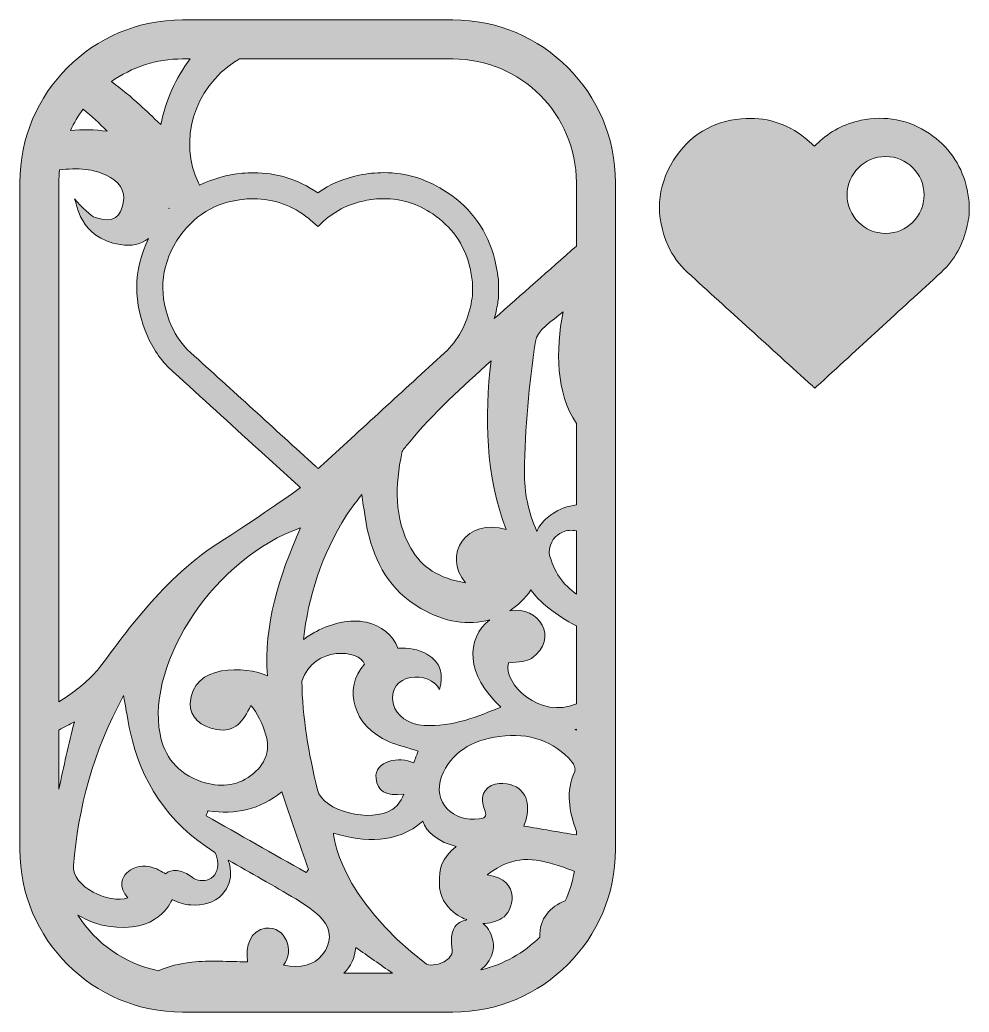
# Model space of a CAD drawing. Header units: millimetres. Extents: x -34 to 166, y -109 to -26.
# Drawn here: x -33.6 to 39.3, y -102.7 to -26.5 of the extents above; entities that cross this region are included whole.
import ezdxf

# ---------------------------------------------------------------- set-up
doc = ezdxf.new("R2010")
doc.units = ezdxf.units.MM
doc.header["$MEASUREMENT"] = 0
doc.layers.add('Layer 1', color=7, linetype='Continuous')

msp = doc.modelspace()

# ---------------------------------------------------------------- hatches: boundary and pattern name
at = {"layer": 'Layer 1'}
h = msp.add_hatch(color=4, dxfattribs=at)
h.dxf.hatch_style = 2
edge = h.paths.add_edge_path()
edge.add_spline(control_points=[(-0.375, -26.493), (-0.375, -26.493), (-21.106, -26.493), (-21.106, -26.493), (-28.007, -26.493), (-33.602, -32.087), (-33.602, -38.989), (-33.602, -38.989), (-33.602, -90.197), (-33.602, -90.197), (-33.602, -97.098), (-28.007, -102.693), (-21.106, -102.693), (-21.106, -102.693), (-0.375, -102.693), (-0.375, -102.693), (6.526, -102.693), (12.12, -97.098), (12.12, -90.197), (12.12, -90.197), (12.12, -38.989), (12.12, -38.989), (12.12, -32.087), (6.526, -26.493), (-0.375, -26.493)], knot_values=[0, 0, 0, 0, 1, 1, 1, 2, 2, 2, 3, 3, 3, 4, 4, 4, 5, 5, 5, 6, 6, 6, 7, 7, 7, 8, 8, 8, 8], degree=3, periodic=1)
edge = h.paths.add_edge_path()
edge.add_spline(control_points=[(6.306, -96.937), (5.082, -98.151), (3.528, -99.033), (1.793, -99.44), (2.945, -98.522), (2.759, -97.39), (2.711, -97.185), (2.602, -96.716), (2.387, -96.256), (2.012, -95.933), (1.989, -95.912), (1.964, -95.892), (1.939, -95.873), (2.403, -95.899), (2.954, -95.735), (3.405, -95.48), (4.262, -94.997), (4.994, -92.559), (2.273, -92.143), (4.355, -90.56), (5.833, -90.865), (7.717, -91.437), (8.154, -91.569), (8.57, -91.721), (8.966, -91.889), (8.824, -92.679), (8.583, -93.435), (8.257, -94.145), (7.13, -94.591), (6.261, -95.479), (6.306, -96.937)], knot_values=[0, 0, 0, 0, 1, 1, 1, 2, 2, 2, 3, 3, 3, 4, 4, 4, 5, 5, 5, 6, 6, 6, 7, 7, 7, 8, 8, 8, 9, 9, 9, 10, 10, 10, 10], degree=3, periodic=1)
edge = h.paths.add_edge_path()
edge.add_spline(control_points=[(-25.317, -93.921), (-26.731, -94.43), (-29.627, -93.038), (-29.491, -91.433), (-29.118, -87.025), (-27.998, -82.748), (-25.634, -78.373), (-25.429, -79.524), (-25.316, -80.34), (-25.136, -81.144), (-24.289, -84.928), (-22.325, -88.133), (-18.625, -90.424), (-18.51, -90.688), (-18.424, -90.961), (-18.405, -91.245), (-18.373, -91.741), (-18.601, -92.287), (-19.077, -92.493), (-19.492, -92.672), (-20.023, -92.598), (-20.379, -92.33), (-21.574, -91.428), (-22.311, -91.929), (-22.411, -92.083), (-22.582, -91.959), (-24.139, -90.854), (-25.379, -91.987), (-25.726, -92.304), (-26.08, -93.058), (-25.317, -93.921)], knot_values=[0, 0, 0, 0, 1, 1, 1, 2, 2, 2, 3, 3, 3, 4, 4, 4, 5, 5, 5, 6, 6, 6, 7, 7, 7, 8, 8, 8, 9, 9, 9, 10, 10, 10, 10], degree=3, periodic=1)
edge = h.paths.add_edge_path()
edge.add_spline(control_points=[(-30.552, -38.011), (-29.903, -37.93), (-29.232, -37.916), (-28.541, -37.98), (-28.007, -38.03), (-27.457, -38.194), (-26.983, -38.413), (-26.012, -38.861), (-25.465, -39.586), (-25.664, -40.538), (-25.87, -41.522), (-26.32, -42.162), (-27.808, -41.683), (-28.105, -41.587), (-28.868, -40.868), (-29.402, -40.228), (-29.24, -40.546), (-29.073, -43.211), (-25.894, -43.756), (-25.015, -43.906), (-24.313, -43.717), (-23.738, -43.293), (-24.906, -45.682), (-24.926, -48.27), (-23.779, -50.838), (-23.32, -51.865), (-22.669, -52.767), (-21.842, -53.519), (-19.66, -55.503), (-17.479, -57.487), (-15.297, -59.472), (-15.297, -59.472), (-12.232, -62.26), (-12.232, -62.26), (-12.184, -62.304), (-12.135, -62.347), (-12.082, -62.393), (-12.082, -62.393), (-12.057, -62.415), (-12.057, -62.415), (-13.67, -63.578), (-15.677, -64.936), (-18.402, -66.699), (-23.007, -69.679), (-25.97, -74.344), (-27.647, -76.421), (-28.309, -77.185), (-29.135, -77.899), (-30.136, -78.56), (-30.287, -78.66), (-30.447, -78.755), (-30.602, -78.853), (-30.602, -78.853), (-30.602, -38.989), (-30.602, -38.989), (-30.602, -38.659), (-30.585, -38.332), (-30.552, -38.011)], knot_values=[0, 0, 0, 0, 1, 1, 1, 2, 2, 2, 3, 3, 3, 4, 4, 4, 5, 5, 5, 6, 6, 6, 7, 7, 7, 8, 8, 8, 9, 9, 9, 10, 10, 10, 11, 11, 11, 12, 12, 12, 13, 13, 13, 14, 14, 14, 15, 15, 15, 16, 16, 16, 17, 17, 17, 18, 18, 18, 19, 19, 19, 19], degree=3, periodic=1)
edge = h.paths.add_edge_path()
edge.add_spline(control_points=[(-26.91, -35.046), (-27.875, -34.917), (-28.805, -34.904), (-29.715, -34.989), (-29.444, -34.407), (-29.117, -33.857), (-28.738, -33.346), (-28.102, -33.88), (-27.493, -34.445), (-26.91, -35.046)], knot_values=[0, 0, 0, 0, 1, 1, 1, 2, 2, 2, 3, 3, 3, 3], degree=3, periodic=1)
edge = h.paths.add_edge_path()
edge.add_spline(control_points=[(3.741, -65.64), (0.681, -64.662), (-1.187, -67.606), (0.611, -69.724), (-1.422, -69.4), (-2.765, -68.511), (-3.578, -67.075), (-4.912, -64.716), (-4.785, -62.233), (-4.276, -59.74), (-4.225, -59.493), (-3.969, -59.272), (-3.791, -59.05), (-1.838, -56.619), (0.417, -54.655), (2.567, -52.678), (2.078, -56.936), (2.127, -61.543), (3.741, -65.64)], knot_values=[0, 0, 0, 0, 1, 1, 1, 2, 2, 2, 3, 3, 3, 4, 4, 4, 5, 5, 5, 6, 6, 6, 6], degree=3, periodic=1)
edge = h.paths.add_edge_path()
edge.add_spline(control_points=[(4.002, -71.865), (4.62, -71.463), (5.172, -70.93), (5.634, -70.274), (6.188, -71.126), (7.578, -72.25), (9.12, -73.032), (9.12, -73.032), (9.12, -79.007), (9.12, -79.007), (6.363, -80.212), (3.499, -77.543), (3.897, -75.868), (4.728, -75.821), (5.341, -75.754), (5.661, -75.528), (7.843, -73.988), (6.245, -71.466), (4.002, -71.865)], knot_values=[0, 0, 0, 0, 1, 1, 1, 2, 2, 2, 3, 3, 3, 4, 4, 4, 5, 5, 5, 6, 6, 6, 6], degree=3, periodic=1)
edge = h.paths.add_edge_path()
edge.add_spline(control_points=[(9.12, -57.48), (9.12, -57.48), (9.12, -63.739), (9.12, -63.739), (8.461, -63.812), (7.828, -64.07), (7.28, -64.428), (6.9, -64.676), (6.55, -64.977), (6.307, -65.349), (6.219, -65.484), (6.147, -65.626), (6.089, -65.773), (5.427, -64.307), (5.111, -62.756), (5.128, -61.187), (5.165, -57.85), (5.496, -54.503), (5.975, -51.189), (6.097, -50.348), (7.253, -49.613), (8.097, -48.903), (7.515, -51.9), (7.547, -55.151), (9.12, -57.48)], knot_values=[0, 0, 0, 0, 1, 1, 1, 2, 2, 2, 3, 3, 3, 4, 4, 4, 5, 5, 5, 6, 6, 6, 7, 7, 7, 8, 8, 8, 8], degree=3, periodic=1)
edge = h.paths.add_edge_path()
edge.add_spline(control_points=[(9.12, -70.593), (8.136, -69.908), (7.373, -68.884), (7.023, -67.452), (7.087, -66.478), (7.479, -66.13), (8.055, -65.833), (8.366, -65.673), (8.756, -65.654), (9.12, -65.741), (9.12, -65.741), (9.12, -70.593), (9.12, -70.593)], knot_values=[0, 0, 0, 0, 1, 1, 1, 2, 2, 2, 3, 3, 3, 4, 4, 4, 4], degree=3, periodic=1)
edge = h.paths.add_edge_path()
edge.add_spline(control_points=[(8.766, -83.463), (8.935, -83.659), (9.079, -84.007), (8.989, -84.206), (8.288, -85.758), (8.559, -87.277), (9.12, -88.813), (9.12, -88.813), (9.12, -89.089), (9.12, -89.089), (7.728, -88.852), (6.436, -88.633), (5.091, -88.404), (5.542, -87.261), (5.595, -85.834), (4.25, -85.278), (3.735, -85.065), (2.627, -84.977), (2.108, -85.704), (1.385, -86.718), (2.9, -87.768), (1.655, -87.844), (-0.323, -88.157), (-1.976, -86.552), (-1.223, -84.593), (-0.532, -82.796), (1.068, -81.797), (3.226, -81.513), (5.505, -81.213), (7.391, -81.873), (8.766, -83.463)], knot_values=[0, 0, 0, 0, 1, 1, 1, 2, 2, 2, 3, 3, 3, 4, 4, 4, 5, 5, 5, 6, 6, 6, 7, 7, 7, 8, 8, 8, 9, 9, 9, 10, 10, 10, 10], degree=3, periodic=1)
edge = h.paths.add_edge_path()
edge.add_spline(control_points=[(-2.358, -75.2), (-2.989, -74.833), (-3.798, -74.684), (-4.581, -74.742), (-4.913, -73.76), (-5.904, -72.989), (-6.989, -72.755), (-8.291, -72.475), (-9.668, -72.842), (-10.837, -73.453), (-11.179, -73.632), (-11.513, -73.839), (-11.822, -74.074), (-11.48, -70.838), (-10.476, -67.651), (-8.529, -64.54), (-8.235, -64.07), (-7.869, -63.632), (-7.363, -62.943), (-7.176, -64.08), (-7.084, -64.95), (-6.884, -65.801), (-6.329, -68.156), (-5.25, -70.278), (-2.814, -71.698), (-1, -72.755), (0.855, -73.013), (2.465, -72.562), (0.621, -73.97), (0.617, -76.834), (3.331, -79.264), (1.609, -79.975), (-0.391, -80.804), (-2.566, -80.681), (-3.771, -80.613), (-4.723, -79.887), (-4.921, -79.076), (-5.539, -76.546), (-2.009, -76.457), (-1.384, -77.924), (-1.085, -76.791), (-1.223, -75.861), (-2.358, -75.2)], knot_values=[0, 0, 0, 0, 1, 1, 1, 2, 2, 2, 3, 3, 3, 4, 4, 4, 5, 5, 5, 6, 6, 6, 7, 7, 7, 8, 8, 8, 9, 9, 9, 10, 10, 10, 11, 11, 11, 12, 12, 12, 13, 13, 13, 14, 14, 14, 14], degree=3, periodic=1)
edge = h.paths.add_edge_path()
edge.add_spline(control_points=[(-14.603, -76.863), (-16.203, -76.128), (-20.385, -75.888), (-20.537, -79.003), (-20.586, -80.019), (-19.708, -80.786), (-18.497, -80.992), (-17.093, -81.231), (-16.443, -80.382), (-15.871, -79.137), (-15.392, -79.652), (-14.953, -80.669), (-14.735, -81.35), (-14.341, -82.575), (-14.741, -83.674), (-15.873, -84.526), (-16.986, -85.364), (-18.295, -85.45), (-19.624, -85.002), (-21.566, -84.347), (-22.527, -83.003), (-22.842, -81.332), (-23.898, -75.739), (-18.516, -67.727), (-12.056, -65.501), (-13.724, -69.271), (-14.89, -72.995), (-14.603, -76.863)], knot_values=[0, 0, 0, 0, 1, 1, 1, 2, 2, 2, 3, 3, 3, 4, 4, 4, 5, 5, 5, 6, 6, 6, 7, 7, 7, 8, 8, 8, 9, 9, 9, 9], degree=3, periodic=1)
edge = h.paths.add_edge_path()
edge.add_spline(control_points=[(1.147, -47.667), (1.1, -47.932), (1.061, -48.198), (1.004, -48.46), (0.699, -49.863), (0.064, -51.083), (-1.004, -52.062), (-4.19, -54.984), (-7.375, -57.907), (-10.56, -60.828), (-10.604, -60.869), (-10.654, -60.903), (-10.703, -60.942), (-10.77, -60.883), (-10.829, -60.832), (-10.886, -60.781), (-14.09, -57.867), (-17.292, -54.952), (-20.496, -52.039), (-21.124, -51.469), (-21.61, -50.79), (-21.953, -50.023), (-22.961, -47.765), (-22.856, -45.548), (-21.541, -43.448), (-20.347, -41.541), (-18.578, -40.473), (-16.339, -40.263), (-16.111, -40.242), (-15.885, -40.231), (-15.662, -40.231), (-14.106, -40.231), (-12.687, -40.75), (-11.43, -41.753), (-11.19, -41.944), (-10.968, -42.158), (-10.726, -42.372), (-10.637, -42.287), (-10.553, -42.209), (-10.47, -42.129), (-9.532, -41.229), (-8.422, -40.643), (-7.152, -40.383), (-6.647, -40.28), (-6.151, -40.228), (-5.665, -40.228), (-4.334, -40.228), (-3.075, -40.616), (-1.905, -41.402), (-0.465, -42.37), (0.49, -43.707), (0.917, -45.398), (1.02, -45.808), (1.072, -46.23), (1.147, -46.647), (1.147, -46.987), (1.147, -47.327), (1.147, -47.667)], knot_values=[0, 0, 0, 0, 1, 1, 1, 2, 2, 2, 3, 3, 3, 4, 4, 4, 5, 5, 5, 6, 6, 6, 7, 7, 7, 8, 8, 8, 9, 9, 9, 10, 10, 10, 11, 11, 11, 12, 12, 12, 13, 13, 13, 14, 14, 14, 15, 15, 15, 16, 16, 16, 17, 17, 17, 18, 18, 18, 19, 19, 19, 19], degree=3, periodic=1)
edge = h.paths.add_edge_path()
edge.add_spline(control_points=[(-22.157, -40.979), (-22.153, -40.969), (-22.149, -40.96), (-22.145, -40.95), (-22.143, -40.953), (-22.142, -40.957), (-22.14, -40.961), (-22.146, -40.967), (-22.151, -40.973), (-22.157, -40.979)], knot_values=[0, 0, 0, 0, 1, 1, 1, 2, 2, 2, 3, 3, 3, 3], degree=3, periodic=1)
edge = h.paths.add_edge_path()
edge.add_spline(control_points=[(-30.602, -81.03), (-30.192, -80.812), (-29.791, -80.599), (-29.416, -80.396), (-29.883, -82.183), (-30.227, -83.817), (-30.602, -85.568), (-30.602, -85.568), (-30.602, -81.03), (-30.602, -81.03)], knot_values=[0, 0, 0, 0, 1, 1, 1, 2, 2, 2, 3, 3, 3, 3], degree=3, periodic=1)
edge = h.paths.add_edge_path()
edge.add_spline(control_points=[(-19.31, -87.613), (-19.257, -87.484), (-19.203, -87.354), (-19.149, -87.224), (-17.028, -87.547), (-15.17, -87.138), (-13.5, -85.778), (-12.79, -87.84), (-12.119, -89.788), (-11.448, -91.737), (-11.506, -91.815), (-11.563, -91.893), (-11.62, -91.971), (-14.184, -90.518), (-16.747, -89.066), (-19.31, -87.613)], knot_values=[0, 0, 0, 0, 1, 1, 1, 2, 2, 2, 3, 3, 3, 4, 4, 4, 5, 5, 5, 5], degree=3, periodic=1)
edge = h.paths.add_edge_path()
edge.add_spline(control_points=[(-11.956, -77.273), (-11.003, -74.49), (-7.499, -74.863), (-7.154, -75.972), (-8.818, -77.819), (-8.034, -80.758), (-5.262, -81.924), (-4.574, -82.213), (-3.822, -82.392), (-3.029, -82.645), (-3.145, -82.955), (-3.252, -83.238), (-3.369, -83.549), (-4.454, -83.011), (-6.403, -83.392), (-6.261, -84.749), (-6.162, -85.699), (-5.51, -86.117), (-4.133, -85.952), (-4.411, -86.617), (-4.693, -86.915), (-5.03, -87.136), (-6.622, -88.182), (-10.343, -87.275), (-10.754, -85.617), (-11.447, -82.817), (-11.905, -80.031), (-11.956, -77.273)], knot_values=[0, 0, 0, 0, 1, 1, 1, 2, 2, 2, 3, 3, 3, 4, 4, 4, 5, 5, 5, 6, 6, 6, 7, 7, 7, 8, 8, 8, 9, 9, 9, 9], degree=3, periodic=1)
edge = h.paths.add_edge_path()
edge.add_spline(control_points=[(-9.526, -88.952), (-7.105, -89.639), (-4.687, -89.789), (-2.666, -88.036), (-2.434, -88.863), (-1.403, -89.663), (-0.1, -89.967), (-1.295, -90.917), (-1.397, -91.717), (-1.399, -92.741), (-1.404, -94.945), (0.709, -95.596), (0.709, -95.596), (0.713, -95.598), (0.716, -95.599), (0.72, -95.601), (0.526, -95.661), (0.33, -95.704), (0.151, -95.815), (-0.126, -95.988), (-0.639, -96.364), (-0.42, -97.953), (-0.37, -98.315), (-0.706, -98.643), (-1.041, -98.821), (-1.377, -99), (-1.915, -99.18), (-2.393, -99.004), (-9.157, -93.871), (-9.552, -89.021), (-9.526, -88.952)], knot_values=[0, 0, 0, 0, 1, 1, 1, 2, 2, 2, 3, 3, 3, 4, 4, 4, 5, 5, 5, 6, 6, 6, 7, 7, 7, 8, 8, 8, 9, 9, 9, 10, 10, 10, 10], degree=3, periodic=1)
edge = h.paths.add_edge_path()
edge.add_spline(control_points=[(-7.82, -97.727), (-6.865, -98.395), (-5.93, -99.047), (-5.006, -99.693), (-5.006, -99.693), (-8.722, -99.693), (-8.722, -99.693), (-8.199, -99.172), (-7.863, -98.525), (-7.82, -97.727)], knot_values=[0, 0, 0, 0, 1, 1, 1, 2, 2, 2, 3, 3, 3, 3], degree=3, periodic=1)
edge = h.paths.add_edge_path()
edge.add_spline(control_points=[(9.12, -81.049), (9.061, -81.015), (9.014, -80.991), (8.997, -80.991), (9.04, -80.983), (9.078, -80.974), (9.12, -80.966), (9.12, -80.966), (9.12, -81.049), (9.12, -81.049)], knot_values=[0, 0, 0, 0, 1, 1, 1, 2, 2, 2, 3, 3, 3, 3], degree=3, periodic=1)
edge = h.paths.add_edge_path()
edge.add_spline(control_points=[(9.12, -38.989), (9.12, -38.989), (9.12, -43.868), (9.12, -43.868), (7.017, -45.719), (4.917, -47.573), (2.82, -49.43), (2.87, -49.251), (2.918, -49.071), (2.958, -48.885), (3.008, -48.66), (3.044, -48.442), (3.077, -48.25), (3.089, -48.173), (3.102, -48.096), (3.116, -48.019), (3.116, -48.019), (3.147, -47.845), (3.147, -47.845), (3.147, -47.845), (3.147, -47.667), (3.147, -47.667), (3.147, -47.667), (3.147, -46.647), (3.147, -46.647), (3.147, -46.647), (3.147, -46.467), (3.147, -46.467), (3.147, -46.467), (3.115, -46.291), (3.115, -46.291), (3.094, -46.171), (3.074, -46.051), (3.055, -45.932), (3.005, -45.623), (2.948, -45.273), (2.856, -44.909), (2.309, -42.739), (1.082, -41.001), (-0.789, -39.743), (-2.283, -38.738), (-3.924, -38.228), (-5.665, -38.228), (-5.665, -38.228), (-5.665, -38.228), (-5.665, -38.228), (-6.283, -38.228), (-6.918, -38.294), (-7.552, -38.424), (-8.716, -38.662), (-9.784, -39.115), (-10.74, -39.775), (-12.229, -38.75), (-13.881, -38.231), (-15.662, -38.231), (-15.946, -38.231), (-16.237, -38.245), (-16.526, -38.272), (-17.72, -38.384), (-18.816, -38.698), (-19.801, -39.197), (-19.83, -39.137), (-19.859, -39.076), (-19.888, -39.016), (-21.431, -35.871), (-20.282, -31.744), (-17.055, -29.678), (-16.954, -29.614), (-16.853, -29.553), (-16.751, -29.493), (-16.751, -29.493), (-0.375, -29.493), (-0.375, -29.493), (4.861, -29.493), (9.12, -33.753), (9.12, -38.989)], knot_values=[0, 0, 0, 0, 1, 1, 1, 2, 2, 2, 3, 3, 3, 4, 4, 4, 5, 5, 5, 6, 6, 6, 7, 7, 7, 8, 8, 8, 9, 9, 9, 10, 10, 10, 11, 11, 11, 12, 12, 12, 13, 13, 13, 14, 14, 14, 15, 15, 15, 16, 16, 16, 17, 17, 17, 18, 18, 18, 19, 19, 19, 20, 20, 20, 21, 21, 21, 22, 22, 22, 23, 23, 23, 24, 24, 24, 25, 25, 25, 25], degree=3, periodic=1)
edge = h.paths.add_edge_path()
edge.add_spline(control_points=[(-20.527, -29.493), (-21.677, -30.969), (-22.369, -32.644), (-22.789, -34.542), (-23.409, -33.953), (-23.878, -33.492), (-24.366, -33.047), (-25.07, -32.405), (-25.806, -31.8), (-26.572, -31.231), (-25.025, -30.138), (-23.14, -29.493), (-21.106, -29.493), (-21.106, -29.493), (-20.527, -29.493), (-20.527, -29.493)], knot_values=[0, 0, 0, 0, 1, 1, 1, 2, 2, 2, 3, 3, 3, 4, 4, 4, 5, 5, 5, 5], degree=3, periodic=1)
edge = h.paths.add_edge_path()
edge.add_spline(control_points=[(-29.142, -95.247), (-28.338, -95.696), (-27.61, -95.984), (-26.86, -96.098), (-22.988, -96.685), (-22.038, -94.295), (-21.911, -94.035), (-21.494, -94.301), (-20.984, -94.417), (-20.482, -94.463), (-19.593, -94.544), (-18.673, -94.292), (-18.074, -93.665), (-16.967, -92.506), (-17.591, -91.095), (-17.611, -91.016), (-15.877, -92.005), (-14.13, -92.979), (-12.424, -94.001), (-11.682, -94.445), (-10.93, -94.942), (-10.392, -95.549), (-9.636, -96.401), (-9.68, -97.406), (-10.383, -98.29), (-11.042, -99.118), (-12.031, -99.324), (-13.358, -99.079), (-12.5, -97.981), (-13.173, -96.082), (-14.735, -96.253), (-15.911, -96.382), (-16.28, -97.621), (-16.133, -98.824), (-17.594, -98.826), (-19.024, -98.701), (-20.41, -98.857), (-21.344, -98.962), (-22.205, -99.174), (-22.968, -99.508), (-25.562, -98.991), (-27.776, -97.412), (-29.142, -95.247)], knot_values=[0, 0, 0, 0, 1, 1, 1, 2, 2, 2, 3, 3, 3, 4, 4, 4, 5, 5, 5, 6, 6, 6, 7, 7, 7, 8, 8, 8, 9, 9, 9, 10, 10, 10, 11, 11, 11, 12, 12, 12, 13, 13, 13, 14, 14, 14, 14], degree=3, periodic=1)
h = msp.add_hatch(color=4, dxfattribs=at)
h.dxf.hatch_style = 2
edge = h.paths.add_edge_path()
edge.add_spline(control_points=[(39.038, -39.223), (38.611, -37.532), (37.655, -36.196), (36.216, -35.228), (34.619, -34.154), (32.853, -33.824), (30.969, -34.209), (29.699, -34.468), (28.589, -35.055), (27.65, -35.955), (27.568, -36.034), (27.484, -36.113), (27.395, -36.197), (27.153, -35.983), (26.931, -35.769), (26.691, -35.578), (25.253, -34.431), (23.604, -33.918), (21.782, -34.089), (19.543, -34.298), (17.774, -35.367), (16.58, -37.274), (15.265, -39.373), (15.16, -41.591), (16.168, -43.848), (16.511, -44.615), (16.997, -45.294), (17.624, -45.864), (20.828, -48.778), (24.031, -51.692), (27.235, -54.606), (27.292, -54.658), (27.35, -54.708), (27.418, -54.767), (27.467, -54.729), (27.517, -54.694), (27.561, -54.654), (30.746, -51.732), (33.931, -48.809), (37.117, -45.888), (38.185, -44.908), (38.82, -43.688), (39.125, -42.285), (39.182, -42.023), (39.221, -41.757), (39.268, -41.493), (39.268, -41.153), (39.268, -40.812), (39.268, -40.472), (39.193, -40.056), (39.141, -39.633), (39.038, -39.223)], knot_values=[0, 0, 0, 0, 1, 1, 1, 2, 2, 2, 3, 3, 3, 4, 4, 4, 5, 5, 5, 6, 6, 6, 7, 7, 7, 8, 8, 8, 9, 9, 9, 10, 10, 10, 11, 11, 11, 12, 12, 12, 13, 13, 13, 14, 14, 14, 15, 15, 15, 16, 16, 16, 17, 17, 17, 17], degree=3, periodic=1)
edge = h.paths.add_edge_path()
edge.add_spline(control_points=[(32.856, -42.895), (31.227, -42.895), (29.901, -41.569), (29.901, -39.94), (29.901, -38.311), (31.227, -36.986), (32.856, -36.986), (34.485, -36.986), (35.81, -38.311), (35.81, -39.94), (35.81, -41.569), (34.485, -42.895), (32.856, -42.895)], knot_values=[0, 0, 0, 0, 1, 1, 1, 2, 2, 2, 3, 3, 3, 4, 4, 4, 4], degree=3, periodic=1)

# ---------------------------------------------------------------- linework, layer by layer
at = {"layer": 'Layer 1', "lineweight": 0}
for points, knots in [([(-0.375, -26.493), (-0.375, -26.493), (-21.106, -26.493), (-21.106, -26.493), (-28.007, -26.493), (-33.602, -32.087), (-33.602, -38.989), (-33.602, -38.989), (-33.602, -90.197), (-33.602, -90.197), (-33.602, -97.098), (-28.007, -102.693), (-21.106, -102.693), (-21.106, -102.693), (-0.375, -102.693), (-0.375, -102.693), (6.526, -102.693), (12.12, -97.098), (12.12, -90.197), (12.12, -90.197), (12.12, -38.989), (12.12, -38.989), (12.12, -32.087), (6.526, -26.493), (-0.375, -26.493)], [0, 0, 0, 0, 1, 1, 1, 2, 2, 2, 3, 3, 3, 4, 4, 4, 5, 5, 5, 6, 6, 6, 7, 7, 7, 8, 8, 8, 8]), ([(-20.527, -29.493), (-21.677, -30.969), (-22.369, -32.644), (-22.789, -34.542), (-23.409, -33.953), (-23.878, -33.492), (-24.366, -33.047), (-25.07, -32.405), (-25.806, -31.8), (-26.572, -31.231), (-25.025, -30.138), (-23.14, -29.493), (-21.106, -29.493), (-21.106, -29.493), (-20.527, -29.493), (-20.527, -29.493)], [0, 0, 0, 0, 1, 1, 1, 2, 2, 2, 3, 3, 3, 4, 4, 4, 5, 5, 5, 5]), ([(9.12, -38.989), (9.12, -38.989), (9.12, -43.868), (9.12, -43.868), (7.017, -45.719), (4.917, -47.573), (2.82, -49.43), (2.87, -49.251), (2.918, -49.071), (2.958, -48.885), (3.008, -48.66), (3.044, -48.442), (3.077, -48.25), (3.089, -48.173), (3.102, -48.096), (3.116, -48.019), (3.116, -48.019), (3.147, -47.845), (3.147, -47.845), (3.147, -47.845), (3.147, -47.667), (3.147, -47.667), (3.147, -47.667), (3.147, -46.647), (3.147, -46.647), (3.147, -46.647), (3.147, -46.467), (3.147, -46.467), (3.147, -46.467), (3.115, -46.291), (3.115, -46.291), (3.094, -46.171), (3.074, -46.051), (3.055, -45.932), (3.005, -45.623), (2.948, -45.273), (2.856, -44.909), (2.309, -42.739), (1.082, -41.001), (-0.789, -39.743), (-2.283, -38.738), (-3.924, -38.228), (-5.665, -38.228), (-5.665, -38.228), (-5.665, -38.228), (-5.665, -38.228), (-6.283, -38.228), (-6.918, -38.294), (-7.552, -38.424), (-8.716, -38.662), (-9.784, -39.115), (-10.74, -39.775), (-12.229, -38.75), (-13.881, -38.231), (-15.662, -38.231), (-15.946, -38.231), (-16.237, -38.245), (-16.526, -38.272), (-17.72, -38.384), (-18.816, -38.698), (-19.801, -39.197), (-19.83, -39.137), (-19.859, -39.076), (-19.888, -39.016), (-21.431, -35.871), (-20.282, -31.744), (-17.055, -29.678), (-16.954, -29.614), (-16.853, -29.553), (-16.751, -29.493), (-16.751, -29.493), (-0.375, -29.493), (-0.375, -29.493), (4.861, -29.493), (9.12, -33.753), (9.12, -38.989)], [0, 0, 0, 0, 1, 1, 1, 2, 2, 2, 3, 3, 3, 4, 4, 4, 5, 5, 5, 6, 6, 6, 7, 7, 7, 8, 8, 8, 9, 9, 9, 10, 10, 10, 11, 11, 11, 12, 12, 12, 13, 13, 13, 14, 14, 14, 15, 15, 15, 16, 16, 16, 17, 17, 17, 18, 18, 18, 19, 19, 19, 20, 20, 20, 21, 21, 21, 22, 22, 22, 23, 23, 23, 24, 24, 24, 25, 25, 25, 25]), ([(-26.91, -35.046), (-27.875, -34.917), (-28.805, -34.904), (-29.715, -34.989), (-29.444, -34.407), (-29.117, -33.857), (-28.738, -33.346), (-28.102, -33.88), (-27.493, -34.445), (-26.91, -35.046)], [0, 0, 0, 0, 1, 1, 1, 2, 2, 2, 3, 3, 3, 3]), ([(39.038, -39.223), (38.611, -37.532), (37.655, -36.196), (36.216, -35.228), (34.619, -34.154), (32.853, -33.824), (30.969, -34.209), (29.699, -34.468), (28.589, -35.055), (27.65, -35.955), (27.568, -36.034), (27.484, -36.113), (27.395, -36.197), (27.153, -35.983), (26.931, -35.769), (26.691, -35.578), (25.253, -34.431), (23.604, -33.918), (21.782, -34.089), (19.543, -34.298), (17.774, -35.367), (16.58, -37.274), (15.265, -39.373), (15.16, -41.591), (16.168, -43.848), (16.511, -44.615), (16.997, -45.294), (17.624, -45.864), (20.828, -48.778), (24.031, -51.692), (27.235, -54.606), (27.292, -54.658), (27.35, -54.708), (27.418, -54.767), (27.467, -54.729), (27.517, -54.694), (27.561, -54.654), (30.746, -51.732), (33.931, -48.809), (37.117, -45.888), (38.185, -44.908), (38.82, -43.688), (39.125, -42.285), (39.182, -42.023), (39.221, -41.757), (39.268, -41.493), (39.268, -41.153), (39.268, -40.812), (39.268, -40.472), (39.193, -40.056), (39.141, -39.633), (39.038, -39.223)], [0, 0, 0, 0, 1, 1, 1, 2, 2, 2, 3, 3, 3, 4, 4, 4, 5, 5, 5, 6, 6, 6, 7, 7, 7, 8, 8, 8, 9, 9, 9, 10, 10, 10, 11, 11, 11, 12, 12, 12, 13, 13, 13, 14, 14, 14, 15, 15, 15, 16, 16, 16, 17, 17, 17, 17]), ([(32.856, -42.895), (31.227, -42.895), (29.901, -41.569), (29.901, -39.94), (29.901, -38.311), (31.227, -36.986), (32.856, -36.986), (34.485, -36.986), (35.81, -38.311), (35.81, -39.94), (35.81, -41.569), (34.485, -42.895), (32.856, -42.895)], [0, 0, 0, 0, 1, 1, 1, 2, 2, 2, 3, 3, 3, 4, 4, 4, 4]), ([(-30.552, -38.011), (-29.903, -37.93), (-29.232, -37.916), (-28.541, -37.98), (-28.007, -38.03), (-27.457, -38.194), (-26.983, -38.413), (-26.012, -38.861), (-25.465, -39.586), (-25.664, -40.538), (-25.87, -41.522), (-26.32, -42.162), (-27.808, -41.683), (-28.105, -41.587), (-28.868, -40.868), (-29.402, -40.228), (-29.24, -40.546), (-29.073, -43.211), (-25.894, -43.756), (-25.015, -43.906), (-24.313, -43.717), (-23.738, -43.293), (-24.906, -45.682), (-24.926, -48.27), (-23.779, -50.838), (-23.32, -51.865), (-22.669, -52.767), (-21.842, -53.519), (-19.66, -55.503), (-17.479, -57.487), (-15.297, -59.472), (-15.297, -59.472), (-12.232, -62.26), (-12.232, -62.26), (-12.184, -62.304), (-12.135, -62.347), (-12.082, -62.393), (-12.082, -62.393), (-12.057, -62.415), (-12.057, -62.415), (-13.67, -63.578), (-15.677, -64.936), (-18.402, -66.699), (-23.007, -69.679), (-25.97, -74.344), (-27.647, -76.421), (-28.309, -77.185), (-29.135, -77.899), (-30.136, -78.56), (-30.287, -78.66), (-30.447, -78.755), (-30.602, -78.853), (-30.602, -78.853), (-30.602, -38.989), (-30.602, -38.989), (-30.602, -38.659), (-30.585, -38.332), (-30.552, -38.011)], [0, 0, 0, 0, 1, 1, 1, 2, 2, 2, 3, 3, 3, 4, 4, 4, 5, 5, 5, 6, 6, 6, 7, 7, 7, 8, 8, 8, 9, 9, 9, 10, 10, 10, 11, 11, 11, 12, 12, 12, 13, 13, 13, 14, 14, 14, 15, 15, 15, 16, 16, 16, 17, 17, 17, 18, 18, 18, 19, 19, 19, 19]), ([(1.147, -47.667), (1.1, -47.932), (1.061, -48.198), (1.004, -48.46), (0.699, -49.863), (0.064, -51.083), (-1.004, -52.062), (-4.19, -54.984), (-7.375, -57.907), (-10.56, -60.828), (-10.604, -60.869), (-10.654, -60.903), (-10.703, -60.942), (-10.77, -60.883), (-10.829, -60.832), (-10.886, -60.781), (-14.09, -57.867), (-17.292, -54.952), (-20.496, -52.039), (-21.124, -51.469), (-21.61, -50.79), (-21.953, -50.023), (-22.961, -47.765), (-22.856, -45.548), (-21.541, -43.448), (-20.347, -41.541), (-18.578, -40.473), (-16.339, -40.263), (-16.111, -40.242), (-15.885, -40.231), (-15.662, -40.231), (-14.106, -40.231), (-12.687, -40.75), (-11.43, -41.753), (-11.19, -41.944), (-10.968, -42.158), (-10.726, -42.372), (-10.637, -42.287), (-10.553, -42.209), (-10.47, -42.129), (-9.532, -41.229), (-8.422, -40.643), (-7.152, -40.383), (-6.647, -40.28), (-6.151, -40.228), (-5.665, -40.228), (-4.334, -40.228), (-3.075, -40.616), (-1.905, -41.402), (-0.465, -42.37), (0.49, -43.707), (0.917, -45.398), (1.02, -45.808), (1.072, -46.23), (1.147, -46.647), (1.147, -46.987), (1.147, -47.327), (1.147, -47.667)], [0, 0, 0, 0, 1, 1, 1, 2, 2, 2, 3, 3, 3, 4, 4, 4, 5, 5, 5, 6, 6, 6, 7, 7, 7, 8, 8, 8, 9, 9, 9, 10, 10, 10, 11, 11, 11, 12, 12, 12, 13, 13, 13, 14, 14, 14, 15, 15, 15, 16, 16, 16, 17, 17, 17, 18, 18, 18, 19, 19, 19, 19]), ([(-22.157, -40.979), (-22.153, -40.969), (-22.149, -40.96), (-22.145, -40.95), (-22.143, -40.953), (-22.142, -40.957), (-22.14, -40.961), (-22.146, -40.967), (-22.151, -40.973), (-22.157, -40.979)], [0, 0, 0, 0, 1, 1, 1, 2, 2, 2, 3, 3, 3, 3]), ([(9.12, -57.48), (9.12, -57.48), (9.12, -63.739), (9.12, -63.739), (8.461, -63.812), (7.828, -64.07), (7.28, -64.428), (6.9, -64.676), (6.55, -64.977), (6.307, -65.349), (6.219, -65.484), (6.147, -65.626), (6.089, -65.773), (5.427, -64.307), (5.111, -62.756), (5.128, -61.187), (5.165, -57.85), (5.496, -54.503), (5.975, -51.189), (6.097, -50.348), (7.253, -49.613), (8.097, -48.903), (7.515, -51.9), (7.547, -55.151), (9.12, -57.48)], [0, 0, 0, 0, 1, 1, 1, 2, 2, 2, 3, 3, 3, 4, 4, 4, 5, 5, 5, 6, 6, 6, 7, 7, 7, 8, 8, 8, 8]), ([(3.741, -65.64), (0.681, -64.662), (-1.187, -67.606), (0.611, -69.724), (-1.422, -69.4), (-2.765, -68.511), (-3.578, -67.075), (-4.912, -64.716), (-4.785, -62.233), (-4.276, -59.74), (-4.225, -59.493), (-3.969, -59.272), (-3.791, -59.05), (-1.838, -56.619), (0.417, -54.655), (2.567, -52.678), (2.078, -56.936), (2.127, -61.543), (3.741, -65.64)], [0, 0, 0, 0, 1, 1, 1, 2, 2, 2, 3, 3, 3, 4, 4, 4, 5, 5, 5, 6, 6, 6, 6]), ([(-2.358, -75.2), (-2.989, -74.833), (-3.798, -74.684), (-4.581, -74.742), (-4.913, -73.76), (-5.904, -72.989), (-6.989, -72.755), (-8.291, -72.475), (-9.668, -72.842), (-10.837, -73.453), (-11.179, -73.632), (-11.513, -73.839), (-11.822, -74.074), (-11.48, -70.838), (-10.476, -67.651), (-8.529, -64.54), (-8.235, -64.07), (-7.869, -63.632), (-7.363, -62.943), (-7.176, -64.08), (-7.084, -64.95), (-6.884, -65.801), (-6.329, -68.156), (-5.25, -70.278), (-2.814, -71.698), (-1, -72.755), (0.855, -73.013), (2.465, -72.562), (0.621, -73.97), (0.617, -76.834), (3.331, -79.264), (1.609, -79.975), (-0.391, -80.804), (-2.566, -80.681), (-3.771, -80.613), (-4.723, -79.887), (-4.921, -79.076), (-5.539, -76.546), (-2.009, -76.457), (-1.384, -77.924), (-1.085, -76.791), (-1.223, -75.861), (-2.358, -75.2)], [0, 0, 0, 0, 1, 1, 1, 2, 2, 2, 3, 3, 3, 4, 4, 4, 5, 5, 5, 6, 6, 6, 7, 7, 7, 8, 8, 8, 9, 9, 9, 10, 10, 10, 11, 11, 11, 12, 12, 12, 13, 13, 13, 14, 14, 14, 14]), ([(-14.603, -76.863), (-16.203, -76.128), (-20.385, -75.888), (-20.537, -79.003), (-20.586, -80.019), (-19.708, -80.786), (-18.497, -80.992), (-17.093, -81.231), (-16.443, -80.382), (-15.871, -79.137), (-15.392, -79.652), (-14.953, -80.669), (-14.735, -81.35), (-14.341, -82.575), (-14.741, -83.674), (-15.873, -84.526), (-16.986, -85.364), (-18.295, -85.45), (-19.624, -85.002), (-21.566, -84.347), (-22.527, -83.003), (-22.842, -81.332), (-23.898, -75.739), (-18.516, -67.727), (-12.056, -65.501), (-13.724, -69.271), (-14.89, -72.995), (-14.603, -76.863)], [0, 0, 0, 0, 1, 1, 1, 2, 2, 2, 3, 3, 3, 4, 4, 4, 5, 5, 5, 6, 6, 6, 7, 7, 7, 8, 8, 8, 9, 9, 9, 9]), ([(9.12, -70.593), (8.136, -69.908), (7.373, -68.884), (7.023, -67.452), (7.087, -66.478), (7.479, -66.13), (8.055, -65.833), (8.366, -65.673), (8.756, -65.654), (9.12, -65.741), (9.12, -65.741), (9.12, -70.593), (9.12, -70.593)], [0, 0, 0, 0, 1, 1, 1, 2, 2, 2, 3, 3, 3, 4, 4, 4, 4]), ([(4.002, -71.865), (4.62, -71.463), (5.172, -70.93), (5.634, -70.274), (6.188, -71.126), (7.578, -72.25), (9.12, -73.032), (9.12, -73.032), (9.12, -79.007), (9.12, -79.007), (6.363, -80.212), (3.499, -77.543), (3.897, -75.868), (4.728, -75.821), (5.341, -75.754), (5.661, -75.528), (7.843, -73.988), (6.245, -71.466), (4.002, -71.865)], [0, 0, 0, 0, 1, 1, 1, 2, 2, 2, 3, 3, 3, 4, 4, 4, 5, 5, 5, 6, 6, 6, 6]), ([(-11.956, -77.273), (-11.003, -74.49), (-7.499, -74.863), (-7.154, -75.972), (-8.818, -77.819), (-8.034, -80.758), (-5.262, -81.924), (-4.574, -82.213), (-3.822, -82.392), (-3.029, -82.645), (-3.145, -82.955), (-3.252, -83.238), (-3.369, -83.549), (-4.454, -83.011), (-6.403, -83.392), (-6.261, -84.749), (-6.162, -85.699), (-5.51, -86.117), (-4.133, -85.952), (-4.411, -86.617), (-4.693, -86.915), (-5.03, -87.136), (-6.622, -88.182), (-10.343, -87.275), (-10.754, -85.617), (-11.447, -82.817), (-11.905, -80.031), (-11.956, -77.273)], [0, 0, 0, 0, 1, 1, 1, 2, 2, 2, 3, 3, 3, 4, 4, 4, 5, 5, 5, 6, 6, 6, 7, 7, 7, 8, 8, 8, 9, 9, 9, 9]), ([(-25.317, -93.921), (-26.731, -94.43), (-29.627, -93.038), (-29.491, -91.433), (-29.118, -87.025), (-27.998, -82.748), (-25.634, -78.373), (-25.429, -79.524), (-25.316, -80.34), (-25.136, -81.144), (-24.289, -84.928), (-22.325, -88.133), (-18.625, -90.424), (-18.51, -90.688), (-18.424, -90.961), (-18.405, -91.245), (-18.373, -91.741), (-18.601, -92.287), (-19.077, -92.493), (-19.492, -92.672), (-20.023, -92.598), (-20.379, -92.33), (-21.574, -91.428), (-22.311, -91.929), (-22.411, -92.083), (-22.582, -91.959), (-24.139, -90.854), (-25.379, -91.987), (-25.726, -92.304), (-26.08, -93.058), (-25.317, -93.921)], [0, 0, 0, 0, 1, 1, 1, 2, 2, 2, 3, 3, 3, 4, 4, 4, 5, 5, 5, 6, 6, 6, 7, 7, 7, 8, 8, 8, 9, 9, 9, 10, 10, 10, 10]), ([(-30.602, -81.03), (-30.192, -80.812), (-29.791, -80.599), (-29.416, -80.396), (-29.883, -82.183), (-30.227, -83.817), (-30.602, -85.568), (-30.602, -85.568), (-30.602, -81.03), (-30.602, -81.03)], [0, 0, 0, 0, 1, 1, 1, 2, 2, 2, 3, 3, 3, 3]), ([(8.766, -83.463), (8.935, -83.659), (9.079, -84.007), (8.989, -84.206), (8.288, -85.758), (8.559, -87.277), (9.12, -88.813), (9.12, -88.813), (9.12, -89.089), (9.12, -89.089), (7.728, -88.852), (6.436, -88.633), (5.091, -88.404), (5.542, -87.261), (5.595, -85.834), (4.25, -85.278), (3.735, -85.065), (2.627, -84.977), (2.108, -85.704), (1.385, -86.718), (2.9, -87.768), (1.655, -87.844), (-0.323, -88.157), (-1.976, -86.552), (-1.223, -84.593), (-0.532, -82.796), (1.068, -81.797), (3.226, -81.513), (5.505, -81.213), (7.391, -81.873), (8.766, -83.463)], [0, 0, 0, 0, 1, 1, 1, 2, 2, 2, 3, 3, 3, 4, 4, 4, 5, 5, 5, 6, 6, 6, 7, 7, 7, 8, 8, 8, 9, 9, 9, 10, 10, 10, 10]), ([(9.12, -81.049), (9.061, -81.015), (9.014, -80.991), (8.997, -80.991), (9.04, -80.983), (9.078, -80.974), (9.12, -80.966), (9.12, -80.966), (9.12, -81.049), (9.12, -81.049)], [0, 0, 0, 0, 1, 1, 1, 2, 2, 2, 3, 3, 3, 3]), ([(-19.31, -87.613), (-19.257, -87.484), (-19.203, -87.354), (-19.149, -87.224), (-17.028, -87.547), (-15.17, -87.138), (-13.5, -85.778), (-12.79, -87.84), (-12.119, -89.788), (-11.448, -91.737), (-11.506, -91.815), (-11.563, -91.893), (-11.62, -91.971), (-14.184, -90.518), (-16.747, -89.066), (-19.31, -87.613)], [0, 0, 0, 0, 1, 1, 1, 2, 2, 2, 3, 3, 3, 4, 4, 4, 5, 5, 5, 5]), ([(-9.526, -88.952), (-7.105, -89.639), (-4.687, -89.789), (-2.666, -88.036), (-2.434, -88.863), (-1.403, -89.663), (-0.1, -89.967), (-1.295, -90.917), (-1.397, -91.717), (-1.399, -92.741), (-1.404, -94.945), (0.709, -95.596), (0.709, -95.596), (0.713, -95.598), (0.716, -95.599), (0.72, -95.601), (0.526, -95.661), (0.33, -95.704), (0.151, -95.815), (-0.126, -95.988), (-0.639, -96.364), (-0.42, -97.953), (-0.37, -98.315), (-0.706, -98.643), (-1.041, -98.821), (-1.377, -99), (-1.915, -99.18), (-2.393, -99.004), (-9.157, -93.871), (-9.552, -89.021), (-9.526, -88.952)], [0, 0, 0, 0, 1, 1, 1, 2, 2, 2, 3, 3, 3, 4, 4, 4, 5, 5, 5, 6, 6, 6, 7, 7, 7, 8, 8, 8, 9, 9, 9, 10, 10, 10, 10]), ([(6.306, -96.937), (5.082, -98.151), (3.528, -99.033), (1.793, -99.44), (2.945, -98.522), (2.759, -97.39), (2.711, -97.185), (2.602, -96.716), (2.387, -96.256), (2.012, -95.933), (1.989, -95.912), (1.964, -95.892), (1.939, -95.873), (2.403, -95.899), (2.954, -95.735), (3.405, -95.48), (4.262, -94.997), (4.994, -92.559), (2.273, -92.143), (4.355, -90.56), (5.833, -90.865), (7.717, -91.437), (8.154, -91.569), (8.57, -91.721), (8.966, -91.889), (8.824, -92.679), (8.583, -93.435), (8.257, -94.145), (7.13, -94.591), (6.261, -95.479), (6.306, -96.937)], [0, 0, 0, 0, 1, 1, 1, 2, 2, 2, 3, 3, 3, 4, 4, 4, 5, 5, 5, 6, 6, 6, 7, 7, 7, 8, 8, 8, 9, 9, 9, 10, 10, 10, 10]), ([(-29.142, -95.247), (-28.338, -95.696), (-27.61, -95.984), (-26.86, -96.098), (-22.988, -96.685), (-22.038, -94.295), (-21.911, -94.035), (-21.494, -94.301), (-20.984, -94.417), (-20.482, -94.463), (-19.593, -94.544), (-18.673, -94.292), (-18.074, -93.665), (-16.967, -92.506), (-17.591, -91.095), (-17.611, -91.016), (-15.877, -92.005), (-14.13, -92.979), (-12.424, -94.001), (-11.682, -94.445), (-10.93, -94.942), (-10.392, -95.549), (-9.636, -96.401), (-9.68, -97.406), (-10.383, -98.29), (-11.042, -99.118), (-12.031, -99.324), (-13.358, -99.079), (-12.5, -97.981), (-13.173, -96.082), (-14.735, -96.253), (-15.911, -96.382), (-16.28, -97.621), (-16.133, -98.824), (-17.594, -98.826), (-19.024, -98.701), (-20.41, -98.857), (-21.344, -98.962), (-22.205, -99.174), (-22.968, -99.508), (-25.562, -98.991), (-27.776, -97.412), (-29.142, -95.247)], [0, 0, 0, 0, 1, 1, 1, 2, 2, 2, 3, 3, 3, 4, 4, 4, 5, 5, 5, 6, 6, 6, 7, 7, 7, 8, 8, 8, 9, 9, 9, 10, 10, 10, 11, 11, 11, 12, 12, 12, 13, 13, 13, 14, 14, 14, 14]), ([(-7.82, -97.727), (-6.865, -98.395), (-5.93, -99.047), (-5.006, -99.693), (-5.006, -99.693), (-8.722, -99.693), (-8.722, -99.693), (-8.199, -99.172), (-7.863, -98.525), (-7.82, -97.727)], [0, 0, 0, 0, 1, 1, 1, 2, 2, 2, 3, 3, 3, 3])]:
    msp.add_open_spline(points, degree=3, knots=knots, dxfattribs=at)

doc.saveas('drawing.dxf')
